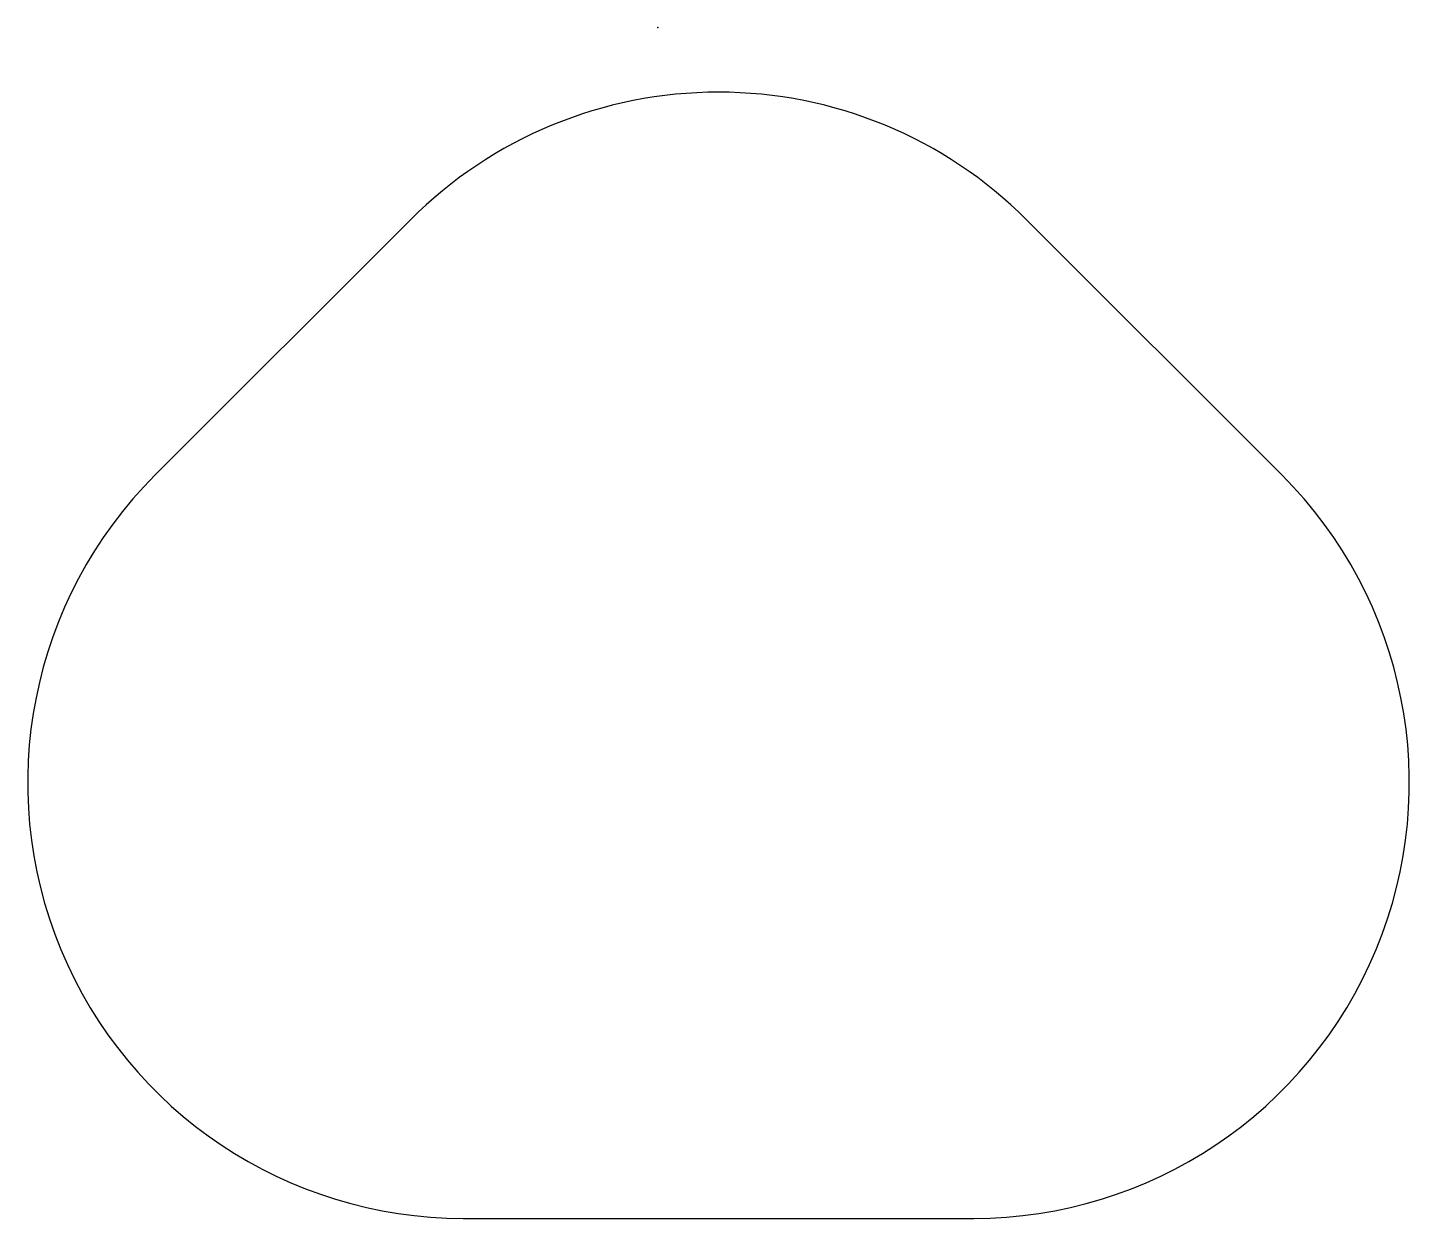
# Model space of a CAD drawing. Extents: x 7.1 to 22.9, y 0 to 13.7.
import ezdxf

# ---------------------------------------------------------------- set-up
doc = ezdxf.new("R2010")
doc.units = 0
doc.layers.get('0').update_dxf_attribs({"color": 250, "linetype": 'CONTINUOUS'})

msp = doc.modelspace()

# ---------------------------------------------------------------- linework, layer by layer
msp.add_lwpolyline([(8.536, 8.536, 0.668179), (12.071, 0), (17.929, 0, 0.668179), (21.464, 8.536), (18.536, 11.464, 0.414214), (11.464, 11.464)], format="xyb", close=True)
msp.add_point((14.305, 13.67))

doc.saveas('drawing.dxf')
